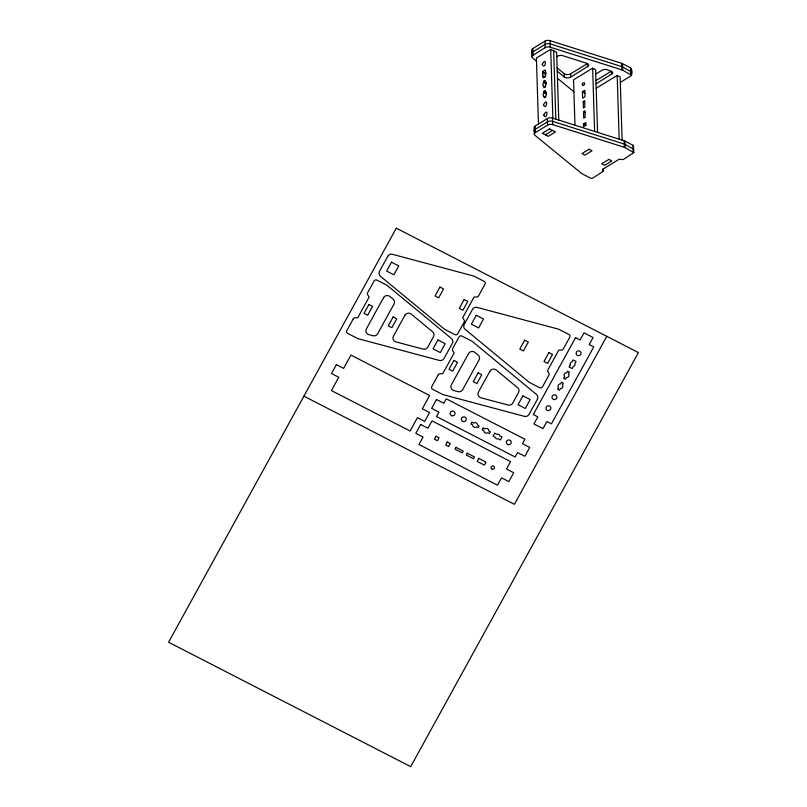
<?xml version="1.0" encoding="UTF-8"?>
<svg xmlns="http://www.w3.org/2000/svg" width="807" height="807" viewBox="0 0 807 807"><rect width="100%" height="100%" fill="white"/><g stroke="black" fill="none" stroke-linecap="round" stroke-linejoin="round"><path stroke-width="1.21" d="M603.202 171.255L593.155 177.873A3.167 3.077 -9 0 1 590.24 177.984L582.16 173.828A3.278 3.188 -9 0 1 581.595 173.465L534.678 135.072L534.345 133.932L535.041 132.822L547.58 125.115A6.466 6.274 -9 0 1 552.704 124.611L624.396 147.328A4.529 4.398 -9 0 1 625.102 147.62L633.788 152.664L623.75 159.191A3.167 3.077 -9 0 1 621.763 159.574L619.07 159.272L602.375 169.47L603.202 171.255L603.152 168.996M531.904 56.762L531.702 50.226A2.028 1.967 -9 0 1 532.852 48.541L544.947 41.157A6.466 6.274 -9 0 1 550.071 40.643L621.773 63.36A4.529 4.398 -9 0 1 622.479 63.652L630.56 67.798C632.446 69.483 632.446 74.516 630.812 75.979L621.329 81.769A2.804 2.724 -9 0 1 620.311 82.122M543.04 76.07L543.101 77.926L545.482 76.473L545.905 72.882L545.28 69.927L542.889 71.379L542.496 74.567L542.808 75.898L544.725 76.937M606.773 336.337L514.392 504.325L303.916 396.166M546.036 82.284L545.169 81.83L545.118 80.347L543.686 81.214L542.839 84.503L543.091 85.996L545.189 86.964M546.359 92.401L545.482 91.958L545.431 90.465L544.009 91.342L543.151 94.631L543.414 96.124L545.512 97.092M557.234 71.147L564.335 76.947A6.053 5.881 -9 0 0 570.731 77.089L588.495 65.922A1.463 1.412 -9 0 0 588.454 64.399L586.739 63.269L562.772 55.673A6.466 6.274 -9 0 0 557.647 56.187L556.78 56.712M596.05 83.867L612.463 73.518A1.463 1.412 -9 0 0 612.422 71.994L607.116 69.725A6.466 6.274 -9 0 0 601.992 70.239L595.737 74.052M631.367 75.112L622.681 70.189A4.529 4.398 -9 0 0 621.975 69.906L550.283 47.189A6.466 6.274 -9 0 0 545.159 47.694L532.277 55.754L532.257 57.65L536.494 61.181M558.757 120.051L556.638 52.354L550.707 49.308L536.403 58.043L538.461 124.016M557.133 67.869L564.234 73.679A6.053 5.881 -9 0 0 570.63 73.82L587.446 63.561L587.546 66.83M597.563 132.348L595.606 69.695L592.641 68.171L573.555 79.822L574.967 125.186M595.939 80.599L611.413 71.157L611.514 74.426M582.432 91.705L584.823 90.243L585.025 96.79L582.634 98.242L582.432 91.705L584.904 92.966M596.181 88.235L617.184 75.414L620.139 76.937L622.116 140.125M534.325 134.184L534.123 127.647A2.028 1.967 -9 0 1 535.273 125.963L547.368 118.579A6.466 6.274 -9 0 1 552.492 118.064L624.194 140.791A4.529 4.398 -9 0 1 624.9 141.074L633.404 145.532L633.788 152.594M535.374 129.231A2.078 2.018 -9 0 0 534.224 130.916A2.028 1.967 -9 0 1 535.374 129.231L547.479 121.847A6.466 6.274 -9 0 1 552.593 121.332L624.295 144.06A4.529 4.398 -9 0 1 625.001 144.342L633.707 149.295L633.152 148.528M583.229 101.531L584.661 100.663L584.863 107.2L583.431 108.077L583.229 101.531L584.712 102.297M545.361 134.809L552.523 130.431M583.542 111.659L584.974 110.791L585.176 117.328L583.743 118.205L583.542 111.659L585.025 112.425M583.441 123.985L585.832 122.533L585.912 125.256L583.532 126.709L583.441 123.985L585.912 125.256M545.169 81.83L546.218 83L545.32 86.884L543.888 87.761L543.847 86.268M545.482 91.958L546.541 93.128L545.643 97.011L544.211 97.889L544.16 96.396M633.182 151.766L633.051 145.25M630.731 71.107L631.286 71.873L622.58 66.92A4.529 4.398 -9 0 0 621.874 66.638L550.172 43.911A6.466 6.274 -9 0 0 545.048 44.425L532.953 51.809A2.028 1.967 -9 0 0 531.803 53.494M630.56 67.798L630.761 74.345M542.889 71.379L545.875 73.366M542.95 73.245L545.471 74.537M543.686 81.214L546.127 82.475M543.736 82.707L546.097 83.918M544.009 91.342L546.45 92.593M544.049 92.835L546.41 94.046M557.455 78.299L573.928 91.756M622.479 63.652L622.681 70.189M624.9 141.074L625.102 147.62M621.773 63.36L621.975 69.906M624.194 140.791L624.396 147.328M617.184 75.414L619.171 139.197M592.641 68.171L594.618 131.41M570.63 73.82L570.731 77.089M564.234 73.679L564.335 76.947M553.673 50.831L555.811 119.113M550.707 49.308L552.866 118.185M550.071 40.643L550.283 47.189M552.492 118.064L552.704 124.611M544.947 41.157L545.159 47.694M547.368 118.579L547.58 125.115M532.852 48.541L533.054 55.078M535.273 125.963L535.485 132.499M542.193 64.308C545.27 71.258 547.368 55.088 542.193 64.308M543.464 104.809C546.531 111.759 548.629 95.589 543.464 104.809M543.777 114.937C546.853 121.887 548.952 105.717 543.777 114.937M582.261 84.392L582.745 85.653L583.824 85.189A2.855 2.774 -9 0 0 584.561 83.847L584.349 82.728L583.007 83.05A2.855 2.774 -9 0 0 582.261 84.392M396.298 228.179L168.582 642.231L410.702 766.65L638.418 352.598L396.298 228.179M353.234 318.906L346.768 330.658A2.068 2.007 -9 0 0 347.615 333.372L357.501 338.456A4.126 4.005 -9 0 0 358.328 338.769L439.321 360.416A4.126 4.005 -9 0 0 444.082 358.419L452.323 343.419A4.126 4.005 -9 0 0 451.385 338.486L387.521 285.698A4.126 4.005 -9 0 0 386.785 285.214L376.889 280.13A2.068 2.007 -9 0 0 374.095 280.977L367.629 292.739A2.068 2.007 -9 0 0 367.689 294.737L369.152 297.026L357.763 317.726L354.989 317.827A2.068 2.007 -9 0 0 353.234 318.906M387.753 256.333L379.502 271.334A4.126 4.005 -9 0 0 380.45 276.266L444.314 329.054A4.126 4.005 -9 0 0 445.04 329.538L454.936 334.623A2.068 2.007 -9 0 0 457.73 333.775L464.196 322.023A2.068 2.007 -9 0 0 464.136 320.016L462.673 317.736L474.062 297.026L476.836 296.926A2.068 2.007 -9 0 0 478.591 295.856L485.057 284.094A2.068 2.007 -9 0 0 484.22 281.381L474.324 276.297A4.126 4.005 -9 0 0 473.497 275.984L392.505 254.336A4.126 4.005 -9 0 0 387.753 256.333M391.516 262.194L386.634 271.071L393.897 274.804L398.779 265.927L391.516 262.194M368.93 304.491L364.048 313.368L367.679 315.234L372.562 306.357L368.93 304.491M336.358 364.653L331.475 373.52L338.748 377.252L331.425 390.568L410.117 430.999L417.431 417.693L424.694 421.425L429.576 412.548L422.313 408.816L429.627 395.511L350.944 355.08L343.621 368.385L336.358 364.653M383.557 297.662L366.368 328.913A4.126 4.005 -9 0 0 368.87 334.643L372.935 335.732A4.126 4.005 -9 0 0 377.696 333.725L394.018 304.037A4.126 4.005 -9 0 0 393.08 299.104L389.872 296.462A4.126 4.005 -9 0 0 383.557 297.662M393.14 316.929L388.258 325.806L391.889 327.672L396.772 318.795L393.14 316.929M404.902 315.305L393.443 336.146A4.126 4.005 -9 0 0 395.944 341.875L423.019 349.118A4.126 4.005 -9 0 0 427.781 347.111L433.52 336.68A4.126 4.005 -9 0 0 432.572 331.748L411.227 314.105A4.126 4.005 -9 0 0 404.902 315.305M439.936 287.08L435.054 295.957L438.685 297.823L443.568 288.946L439.936 287.08M437.929 339.949L433.046 348.826L440.319 352.558L445.192 343.681L437.929 339.949M464.146 299.518L459.274 308.395L462.905 310.261L467.778 301.384L464.146 299.518M472.478 309.434L464.227 324.434A4.126 4.005 -9 0 0 465.175 329.367L529.039 382.155A4.126 4.005 -9 0 0 529.775 382.639L539.671 387.723A2.068 2.007 -9 0 0 542.455 386.876L548.921 375.124A2.068 2.007 -9 0 0 548.861 373.116L547.398 370.837L558.787 350.127L561.561 350.026A2.068 2.007 -9 0 0 563.316 348.957L569.782 337.195A2.068 2.007 -9 0 0 568.945 334.481L559.049 329.397A4.126 4.005 -9 0 0 558.222 329.085L477.24 307.437A4.126 4.005 -9 0 0 472.478 309.434M438.241 374.811L431.775 386.573A2.068 2.007 -9 0 0 432.613 389.287L442.508 394.371A4.126 4.005 -9 0 0 443.336 394.684L524.318 416.331A4.126 4.005 -9 0 0 529.079 414.334L537.331 399.334A4.126 4.005 -9 0 0 536.383 394.401L472.519 341.613A4.126 4.005 -9 0 0 471.782 341.129L461.886 336.045A2.068 2.007 -9 0 0 459.102 336.892L452.636 348.644A2.068 2.007 -9 0 0 452.697 350.652L454.159 352.931L442.771 373.641L439.997 373.742A2.068 2.007 -9 0 0 438.241 374.811M476.241 315.295L471.359 324.172L478.622 327.904L483.504 319.027L476.241 315.295M453.927 360.406L449.045 369.273L452.677 371.139L457.559 362.272L453.927 360.406M436.516 399.515L431.634 408.382L438.907 412.115L436.466 416.553L515.148 456.984L517.59 452.556L524.853 456.288L529.735 447.411L522.472 443.679L524.913 439.24L446.221 398.809L443.779 403.248L436.516 399.515M468.554 353.567L451.365 384.818A4.126 4.005 -9 0 0 453.877 390.558L457.932 391.637A4.126 4.005 -9 0 0 462.693 389.64L479.025 359.952A4.126 4.005 -9 0 0 478.077 355.019L474.879 352.366A4.126 4.005 -9 0 0 468.554 353.567M478.137 372.844L473.265 381.721L476.897 383.587L481.769 374.71L478.137 372.844M489.91 371.22L478.44 392.061A4.126 4.005 -9 0 0 480.952 397.79L508.027 405.023A4.126 4.005 -9 0 0 512.778 403.026L518.518 392.595A4.126 4.005 -9 0 0 517.569 387.663L496.224 370.02A4.126 4.005 -9 0 0 489.91 371.22M471.924 422.253L470.945 424.028L472.599 424.875A2.471 2.401 -9 0 0 476.554 426.913L478.208 427.76L479.187 425.985L477.532 425.138A2.471 2.401 -9 0 0 473.568 423.1L471.924 422.253M524.661 340.181L519.789 349.058L523.42 350.924L528.292 342.047L524.661 340.181M483.161 428.033L482.183 429.808L483.837 430.656A2.471 2.401 -9 0 0 487.801 432.693L489.456 433.541L490.424 431.765L488.78 430.918A2.471 2.401 -9 0 0 484.815 428.88L483.161 428.033M494.731 433.218L493.107 436.173L495.165 437.233A2.471 2.401 -9 0 0 498.302 438.847L500.37 439.906L501.994 436.95L499.926 435.891A2.471 2.401 -9 0 0 496.789 434.277L494.731 433.218M522.936 395.864L518.054 404.731L525.317 408.463L530.199 399.596L522.936 395.864M548.881 352.619L543.999 361.496L547.63 363.362L552.513 354.485L548.881 352.619M575.573 337.619L533.286 414.516L537.825 416.846L533.921 423.947L543 428.608L546.904 421.506L551.443 423.846L593.73 346.949L589.191 344.609L593.095 337.518L584.016 332.847L580.112 339.949L575.573 337.619M570.216 365.006L569.106 367.024L572.133 368.577L573.242 366.56A2.471 2.401 -9 0 0 574.927 363.493L576.037 361.475L573.01 359.922L571.901 361.94A2.471 2.401 -9 0 0 570.216 365.006M558.515 387.693L557.627 389.307L559.443 390.235L560.33 388.621A2.471 2.401 -9 0 0 562.459 384.757L563.347 383.143L561.531 382.205L560.643 383.819A2.471 2.401 -9 0 0 558.515 387.693M564.557 376.708L563.669 378.322L565.485 379.25L566.373 377.636A2.471 2.401 -9 0 0 568.501 373.772L569.389 372.158L567.573 371.22L566.685 372.834A2.471 2.401 -9 0 0 564.557 376.708M420.709 424.472L415.797 433.319L423.039 437.081L418.944 444.465L497.455 485.219L501.55 477.845L508.803 481.608L513.716 472.751L506.473 468.988L510.569 461.614L432.058 420.851L427.962 428.235L420.709 424.472M436.022 436.224L434.388 439.169L437.404 440.743L439.048 437.787L436.022 436.224M447.239 442.044L445.605 445L448.621 446.564L450.266 443.608L447.239 442.044M456.016 447.36L455.027 449.126L462.28 452.888L463.258 451.123L456.016 447.36M467.233 453.181L466.244 454.956L473.497 458.719L474.476 456.944L467.233 453.181M478.773 458.416L477.139 461.362L484.382 465.125L486.026 462.179L478.773 458.416M549.557 128.908L542.395 133.286L548.326 136.333L555.488 131.965L549.557 128.908M589.09 149.234L581.938 153.602L584.904 155.126L592.056 150.758L589.09 149.234M608.861 159.393L601.709 163.76L604.675 165.284L611.827 160.916L608.861 159.393M547.499 410.44A2.471 2.401 -9 0 0 550.848 407.807A2.471 2.401 -9 0 0 546.864 406.325A2.471 2.401 -9 0 0 547.499 410.44M553.541 399.455A2.471 2.401 -9 0 0 556.891 396.832A2.471 2.401 -9 0 0 552.906 395.339A2.471 2.401 -9 0 0 553.541 399.455M577.711 355.514A2.471 2.401 -9 0 0 581.06 352.891A2.471 2.401 -9 0 0 577.066 351.398A2.471 2.401 -9 0 0 577.711 355.514M492.159 469.149A1.715 1.675 -9 0 0 494.499 467.334A1.715 1.675 -9 0 0 491.725 466.295A1.715 1.675 -9 0 0 492.159 469.149M451.678 415.706A2.471 2.401 -9 0 0 455.027 413.073A2.471 2.401 -9 0 0 451.042 411.59A2.471 2.401 -9 0 0 451.678 415.706M462.915 421.476A2.471 2.401 -9 0 0 466.275 418.853A2.471 2.401 -9 0 0 462.28 417.36A2.471 2.401 -9 0 0 462.915 421.476M507.885 444.586A2.471 2.401 -9 0 0 511.235 441.954A2.471 2.401 -9 0 0 507.25 440.471A2.471 2.401 -9 0 0 507.885 444.586"/></g></svg>
